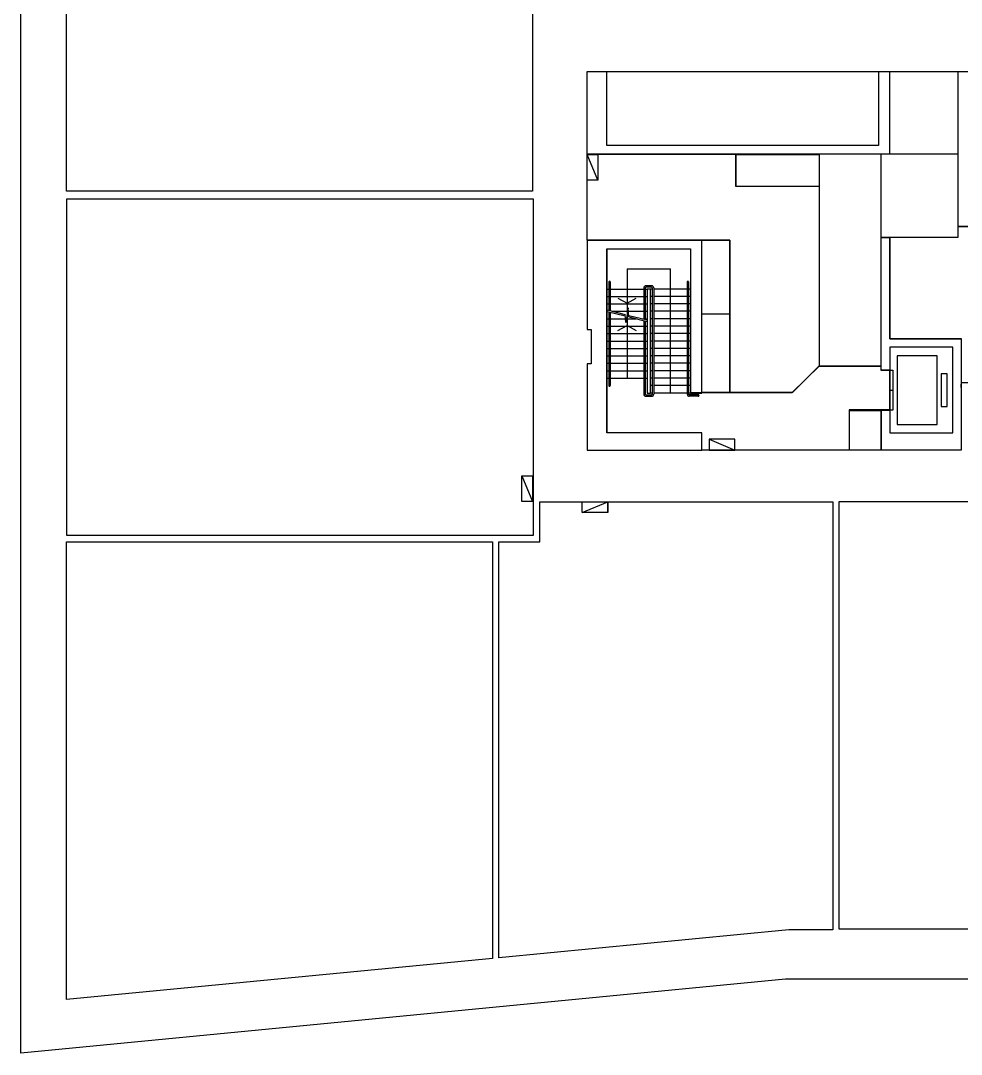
# Model space of a CAD drawing. Header units: millimetres. Extents: x -1174 to 68602, y -1793 to 70539.
# Drawn here: x -1174 to 31747, y -1793 to 34373 of the extents above; entities that cross this region are included whole.
import ezdxf

# ---------------------------------------------------------------- set-up
doc = ezdxf.new("R2010")
doc.units = ezdxf.units.MM
doc.header["$LTSCALE"] = 2000
doc.header["$MEASUREMENT"] = 0
for name, color, linetype in [('Column', 7, 'CONTINUOUS'), ('E&M', 7, 'CONTINUOUS'), ('Wall', 7, 'CONTINUOUS')]:
    doc.layers.add(name, color=color, linetype=linetype)

msp = doc.modelspace()

# ---------------------------------------------------------------- linework, layer by layer
at = {"layer": 'Column', "color": 3, "transparency": 33554687}
msp.add_line((26771, 22289, 389), (28947, 22289, 389), dxfattribs=at)
at = {"layer": 'Column', "color": 3, "transparency": 33554687, "extrusion": (0, -0.017452, 0.999848)}
for points in [[(429, 40122), (16744, 40122), (16744, 28410), (429, 28410), (429, 40122)], [(23858, 29690), (26766, 29690), (26766, 28572), (23858, 28572), (23858, 29690)], [(28947, 26787), (29247, 26787), (29247, 23248), (31747, 23248), (31747, 19349), (28947, 19349), (28947, 20748), (29247, 20748), (29247, 19949), (31447, 19949), (31447, 22948), (29247, 22948), (29247, 22148), (28947, 22148)], [(18647, 22368), (18647, 19349), (22667, 19349), (22667, 19949), (19347, 19949), (19347, 26388), (22267, 26388), (22267, 21348), (22667, 21348), (22667, 26687), (18647, 26687), (18647, 23568), (18797, 23568), (18797, 22368), (18647, 22368)], [(22668, 26694), (23640, 26694), (23640, 24106), (22668, 24106), (22668, 26694)], [(22668, 24115), (23640, 24115), (23640, 21364), (22668, 21364), (22668, 24115)], [(27254, 2568), (25714, 2568), (15559, 1586), (15559, 16135), (17000, 16135), (17000, 17544), (27254, 17544), (27254, 2568)]]:
    msp.add_lwpolyline(points, dxfattribs=at)
at = {"layer": 'Column', "color": 3, "transparency": 33554687}
for points in [[(18652, 32599), (29237, 32599), (29237, 29699), (18652, 29699)], [(19340, 32596), (28848, 32596), (28848, 30003), (19340, 30003)], [(29241, 32596), (31630, 32596), (31630, 29705), (29241, 29705)], [(31633, 32593), (33054, 32593), (33054, 27171), (31633, 27171)], [(28931, 26799), (31637, 26799), (31637, 29707), (28931, 29707)], [(436, 28136), (16757, 28136), (16757, 16355), (436, 16355)], [(27476, 17546), (39295, 17546), (39295, 2581), (27476, 2581)]]:
    msp.add_lwpolyline(points, close=True, dxfattribs=at)
for points in [[(18659, 29698), (23857, 29698), (23857, 28580), (26769, 28580), (26769, 22296), (25836, 21363), (23642, 21363), (23642, 26694), (18648, 26694), (18648, 29698)], [(29245, 26797), (31639, 26797), (31639, 27166), (35284, 27166), (35284, 29872), (37751, 29872), (37751, 23263), (35247, 23263), (35247, 21698), (31749, 21698), (31749, 23244), (29245, 23244), (29245, 26797)], [(19345, 19955), (19345, 26394), (22267, 26394), (22267, 21360), (22667, 21360), (25825, 21360), (26779, 22293), (28932, 22293), (28932, 22149), (29240, 22149), (29240, 20755), (27825, 20755), (27825, 19350), (22667, 19350), (22667, 19955), (19345, 19955)]]:
    msp.add_lwpolyline(points, dxfattribs=at)
at = {"layer": 'Column', "color": 3, "transparency": 33554687, "extrusion": (0, -0.017452, 0.999848)}
msp.add_lwpolyline([(15335, 1564), (430, 122), (430, 16136), (15335, 16136), (15335, 1564)], close=True, dxfattribs=at)
msp.add_ellipse((22542, 21255, 371), major_axis=(-25, 0), ratio=0.999848, start_param=1.570796, end_param=4.712389, dxfattribs=at)
at = {"layer": 'E&M', "color": 252, "transparency": 33554687}
for p, q in [((19027, 28793, 503), (18647, 29693, 518)), ((20047, 25684, 448), (21567, 25684, 448)), ((20047, 25684, 448), (20047, 21865, 382)), ((21567, 21345, 373), (21567, 25684, 448)), ((19347, 24984, 436), (19412, 24984, 436)), ((19412, 25234, 440), (19412, 24236, 423)), ((19462, 25234, 440), (19462, 24223, 423)), ((19462, 24984, 436), (20632, 24984, 436)), ((20632, 25024, 437), (20632, 23929, 418)), ((20682, 25024, 437), (20682, 23917, 417)), ((20682, 24984, 436), (20747, 24984, 436)), ((20907, 25099, 438), (20707, 25099, 438)), ((20907, 25049, 437), (20707, 25049, 437)), ((20932, 24984, 436), (20867, 24984, 436)), ((20932, 25024, 437), (20932, 21305, 372)), ((20982, 25024, 437), (20982, 21305, 372)), ((22152, 24984, 436), (20982, 24984, 436)), ((22152, 25234, 440), (22152, 21305, 372)), ((22202, 25234, 440), (22202, 21305, 372)), ((22267, 24984, 436), (22202, 24984, 436)), ((19347, 24724, 432), (19412, 24724, 432)), ((19462, 24724, 432), (20632, 24724, 432)), ((20682, 24724, 432), (20747, 24724, 432)), ((20932, 24724, 432), (20867, 24724, 432)), ((22152, 24724, 432), (20982, 24724, 432)), ((22267, 24724, 432), (22202, 24724, 432)), ((19347, 24464, 427), (19412, 24464, 427)), ((19347, 24252, 423), (19982, 24092, 421)), ((19462, 24464, 427), (20632, 24464, 427)), ((20682, 24464, 427), (20747, 24464, 427)), ((20932, 24464, 427), (20867, 24464, 427)), ((22152, 24464, 427), (20982, 24464, 427)), ((22267, 24464, 427), (22202, 24464, 427)), ((19347, 24201, 422), (19987, 24041, 420)), ((19347, 23944, 418), (19412, 23944, 418)), ((19412, 24185, 422), (19412, 21605, 377)), ((19462, 24172, 422), (19462, 21605, 377)), ((19462, 23944, 418), (20367, 23944, 418)), ((19538, 24204, 422), (20632, 24204, 422)), ((20111, 24060, 420), (20747, 23900, 417)), ((20116, 24007, 419), (20747, 23849, 416)), ((20572, 23944, 418), (20632, 23944, 418)), ((20632, 23878, 417), (20632, 21305, 372)), ((20682, 24204, 422), (20747, 24204, 422)), ((20682, 23944, 418), (20747, 23944, 418)), ((20932, 24204, 422), (20867, 24204, 422)), ((20932, 23944, 418), (20867, 23944, 418)), ((22152, 24204, 422), (20982, 24204, 422)), ((22152, 23944, 418), (20982, 23944, 418)), ((22267, 24204, 422), (22202, 24204, 422)), ((22267, 23944, 418), (22202, 23944, 418)), ((19347, 23684, 413), (19412, 23684, 413)), ((19462, 23684, 413), (20632, 23684, 413)), ((20682, 23865, 417), (20682, 21305, 372)), ((20682, 23684, 413), (20747, 23684, 413)), ((20932, 23684, 413), (20867, 23684, 413)), ((22152, 23684, 413), (20982, 23684, 413)), ((22267, 23684, 413), (22202, 23684, 413)), ((19347, 23424, 409), (19412, 23424, 409)), ((19347, 23164, 404), (19412, 23164, 404)), ((19462, 23424, 409), (20632, 23424, 409)), ((19462, 23164, 404), (20632, 23164, 404)), ((20682, 23424, 409), (20747, 23424, 409)), ((20682, 23164, 404), (20747, 23164, 404)), ((20932, 23424, 409), (20867, 23424, 409)), ((20932, 23164, 404), (20867, 23164, 404)), ((22152, 23424, 409), (20982, 23424, 409)), ((22152, 23164, 404), (20982, 23164, 404)), ((22267, 23424, 409), (22202, 23424, 409)), ((22267, 23164, 404), (22202, 23164, 404)), ((19347, 22905, 400), (19412, 22905, 400)), ((19462, 22905, 400), (20632, 22905, 400)), ((20682, 22905, 400), (20747, 22905, 400)), ((20932, 22905, 400), (20867, 22905, 400)), ((22152, 22905, 400), (20982, 22905, 400)), ((22267, 22905, 400), (22202, 22905, 400)), ((19347, 22645, 395), (19412, 22645, 395)), ((19462, 22645, 395), (20632, 22645, 395)), ((20682, 22645, 395), (20747, 22645, 395)), ((20932, 22645, 395), (20867, 22645, 395)), ((22152, 22645, 395), (20982, 22645, 395)), ((22267, 22645, 395), (22202, 22645, 395)), ((19347, 22385, 391), (19412, 22385, 391)), ((19347, 22125, 386), (19412, 22125, 386)), ((19462, 22385, 391), (20632, 22385, 391)), ((19462, 22125, 386), (20632, 22125, 386)), ((20682, 22385, 391), (20747, 22385, 391)), ((20682, 22125, 386), (20747, 22125, 386)), ((20932, 22385, 391), (20867, 22385, 391)), ((20932, 22125, 386), (20867, 22125, 386)), ((22152, 22385, 391), (20982, 22385, 391)), ((22152, 22125, 386), (20982, 22125, 386)), ((22267, 22385, 391), (22202, 22385, 391)), ((22267, 22125, 386), (22202, 22125, 386)), ((19347, 21865, 382), (19412, 21865, 382)), ((19462, 21865, 382), (20632, 21865, 382)), ((20682, 21865, 382), (20747, 21865, 382)), ((20932, 21865, 382), (20867, 21865, 382)), ((22152, 21865, 382), (20982, 21865, 382)), ((22267, 21865, 382), (22202, 21865, 382)), ((20747, 21345, 373), (20867, 21345, 373)), ((20932, 21605, 377), (20867, 21605, 377)), ((20932, 21345, 373), (20867, 21345, 373)), ((22152, 21605, 377), (20982, 21605, 377)), ((22152, 21345, 373), (20982, 21345, 373)), ((22267, 21605, 377), (22202, 21605, 377)), ((22267, 21345, 373), (22202, 21345, 373)), ((29247, 21445, 374), (29347, 21445, 374)), ((20707, 21280, 371), (20907, 21280, 371)), ((20707, 21230, 371), (20907, 21230, 371)), ((22542, 21280, 371), (22227, 21280, 371)), ((22542, 21230, 371), (22227, 21230, 371)), ((22917, 19726, 344), (23817, 19346, 338)), ((16361, 18446, 322), (16741, 17546, 306)), ((18473, 17159, 300), (19373, 17539, 306)), ((19373, 17159, 300), (19373, 17539, 306))]:
    msp.add_line(p, q, dxfattribs=at)
at = {"layer": 'E&M', "color": 252, "transparency": 33554687, "extrusion": (0, -0.017452, 0.999848)}
for points in [[(19027, 29697), (19027, 28797), (18647, 28797), (18647, 29697), (19027, 29697)], [(20867, 21348), (20867, 24988), (20747, 24988), (20747, 21348)], [(19730, 24672), (20047, 24493), (20364, 24672)], [(20116, 24011), (20086, 24334), (20008, 23816), (19982, 24096)], [(19730, 23534), (20047, 23713), (20364, 23534)], [(30897, 20248), (30897, 22648), (29497, 22648), (29497, 20248), (30897, 20248)], [(29247, 20748), (29247, 22148), (29347, 22148), (29347, 20748), (29247, 20748)], [(31047, 22023), (31047, 20873), (31247, 20873), (31247, 22023), (31047, 22023)], [(23817, 19729), (22917, 19729), (22917, 19349), (23817, 19349), (23817, 19729)], [(16361, 17549), (16361, 18449), (16741, 18449), (16741, 17549), (16361, 17549)]]:
    msp.add_lwpolyline(points, dxfattribs=at)
at = {"layer": 'E&M', "color": 252, "transparency": 33554687, "extrusion": (0, -0.017452, 0.999848), "elevation": 0}
msp.add_lwpolyline([(19373, 17162), (18473, 17162), (18473, 17542), (19373, 17542), (19373, 17162)], dxfattribs=at)
at = {"layer": 'E&M', "color": 252, "transparency": 33554687, "extrusion": (0, -0.017452, 0.999848)}
for centre, major_axis, start_param, end_param in [((19437, 25234, 440), (-25, 0), 3.141593, 6.283185), ((20707, 25024, 437), (-75, 0), 4.712389, 6.283185), ((20707, 25024, 437), (-25, 0), 4.712389, 6.283185), ((20907, 25024, 437), (-75, 0), 3.141593, 4.712389), ((20907, 25024, 437), (-25, 0), 3.141593, 4.712389), ((22177, 25234, 440), (-25, 0), 3.141593, 6.283185), ((19437, 21605, 377), (-25, 0), 0, 3.141593), ((20707, 21305, 372), (-75, 0), 0, 1.570796), ((20707, 21305, 372), (-25, 0), 0, 1.570796), ((20907, 21305, 372), (-25, 0), 1.570796, 3.141593), ((20907, 21305, 372), (-75, 0), 1.570796, 3.141593), ((22227, 21305, 372), (-75, 0), 0, 1.570796), ((22227, 21305, 372), (-25, 0), 0, 1.570796)]:
    msp.add_ellipse(centre, major_axis=major_axis, ratio=0.999848, start_param=start_param, end_param=end_param, dxfattribs=at)
at = {"layer": 'Wall', "color": 121}
msp.add_line((31747, 21535, 376), (31747, 21655, 378), dxfattribs=at)
at = {"layer": 'Wall', "color": 1, "transparency": 33554687, "extrusion": (0, -0.017452, 0.999848), "elevation": 29}
msp.add_lwpolyline([(-1174, 70550), (10194, 67927), (41775, 67927), (68602, 70523), (66390, 60349), (66390, 21333), (68572, -1793), (57178, 836), (25597, 836), (-1174, -1754), (-1174, 70550)], dxfattribs=at)
at = {"layer": 'Wall', "color": 3, "transparency": 33554687, "extrusion": (0, -0.017452, 0.999848)}
for points in [[(28947, 22148), (28947, 26787)], [(27829, 20741), (28947, 20741), (28947, 19349), (27829, 19349), (27829, 20741)]]:
    msp.add_lwpolyline(points, dxfattribs=at)

doc.saveas('drawing.dxf')
